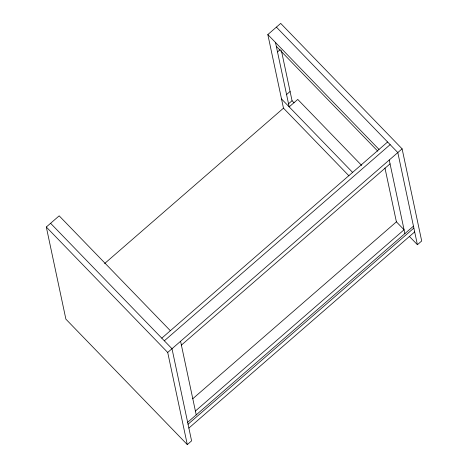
<?xml version="1.0" encoding="UTF-8"?>
<svg xmlns="http://www.w3.org/2000/svg" width="468" height="468" viewBox="0 0 468 468"><rect width="100%" height="100%" fill="white"/><g stroke="black" fill="none" stroke-linecap="round" stroke-linejoin="round"><path stroke-width="0.7" d="M50.597 223.289L172.002 348.724L191.587 440.874L187.299 444.6L65.894 319.164L46.309 227.015L59.173 215.842L170.352 330.712M348.97 175.833L283.479 108.166L267.836 34.573L280.701 23.4L402.106 148.836L421.691 240.985L417.403 244.711L409.278 236.311M277.506 51.936L280.192 49.608M286.34 94.758L290.096 91.5M104.621 263.537L283.479 108.166M288.3 103.978L292.055 100.719L281.373 50.468M161.782 338.159L387.592 141.997M164.332 340.803L390.148 144.635M187.299 444.6L167.714 352.451L402.106 148.836M181.397 345.115L390.06 163.847M192.705 398.789L396.402 221.838L384.953 167.977M195.402 411.027L404.071 229.765L396.402 221.838M187.645 422.317L413.46 226.149M188.054 424.236L413.87 228.074M188.867 428.074L414.683 231.912M276.412 27.126L397.818 152.562L417.403 244.711M267.836 34.573L379.016 149.444M276.319 46.338L377.805 151.187M361.7 165.479L297.759 99.427L289.189 106.874L275.5 42.494M292.055 100.719L294.085 102.814M281.52 98.953L352.615 172.405M46.309 227.015L167.714 352.451M389.241 160.009L404.884 233.602M180.578 341.277L196.221 414.87"/></g></svg>
